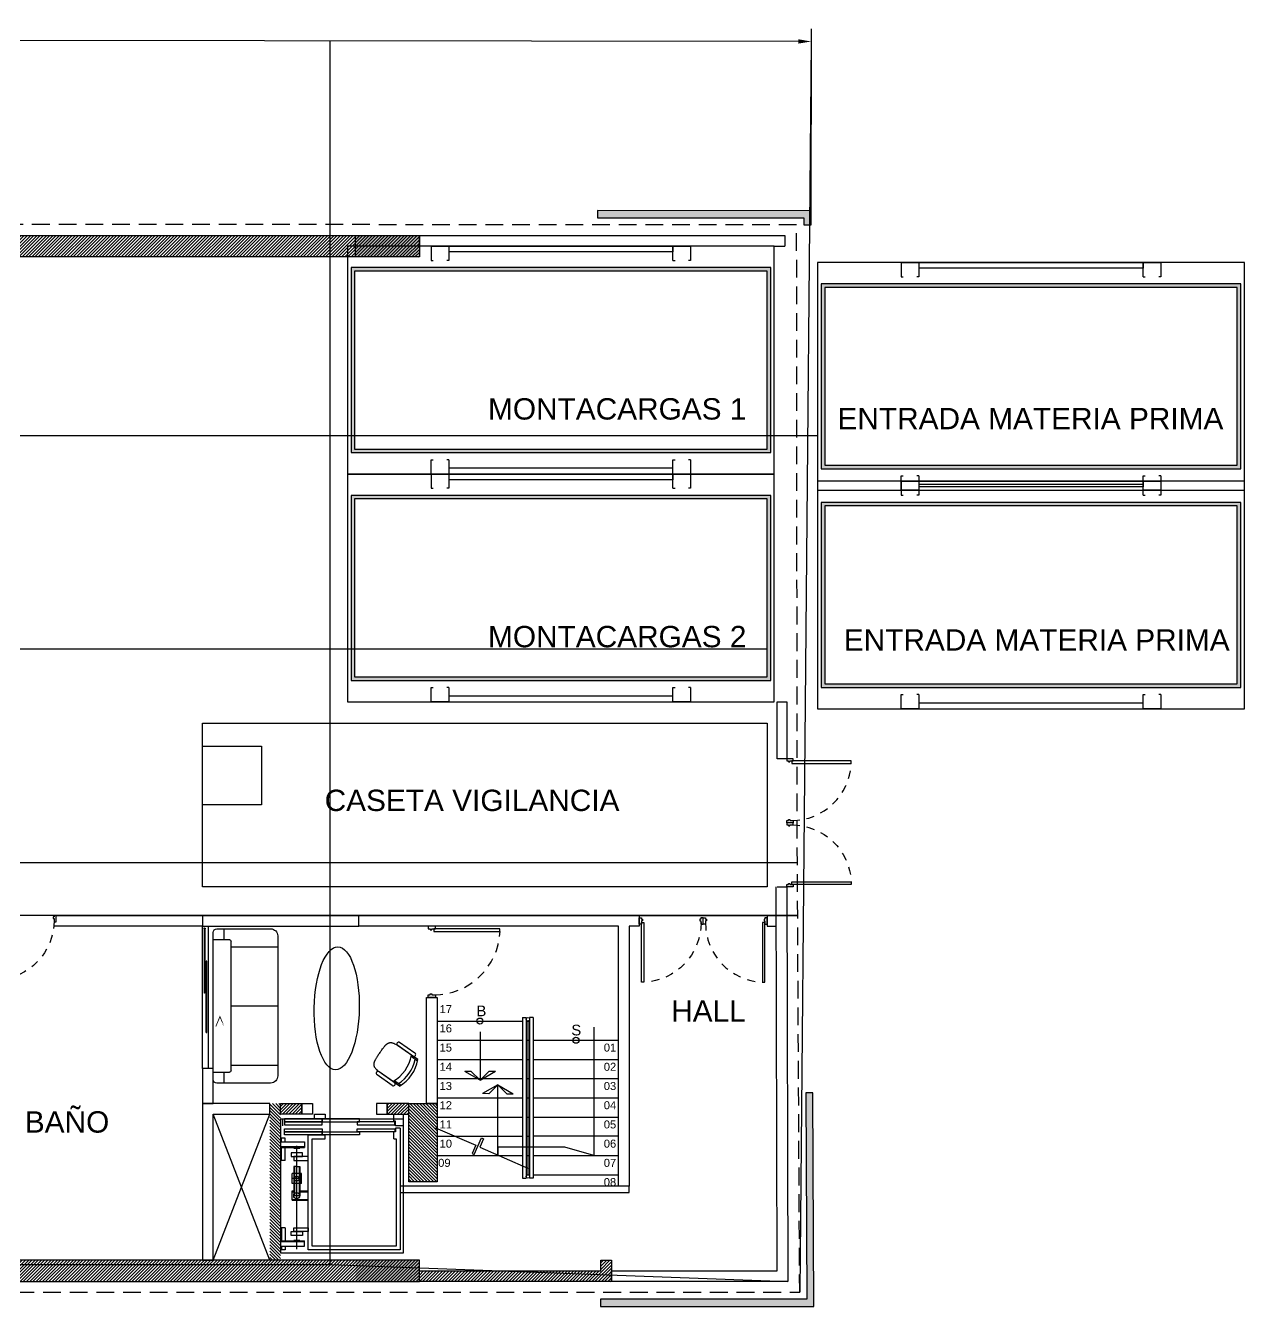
# Model space of a CAD drawing. Header units: millimetres. Extents: x -184 to 3387, y -15 to 1316.
# Drawn here: x 27.69 to 44.83, y 138.3 to 156.3 of the extents above; entities that cross this region are included whole.
import ezdxf

# ---------------------------------------------------------------- set-up
doc = ezdxf.new("R2010")
doc.units = ezdxf.units.MM
doc.linetypes.add('XR LINDERO N$0$A-100a LALA IRAPUATO nave equipo$0$HIDDEN', pattern=[0.375, 0.25, -0.125])
doc.linetypes.add('XR SOTANO 2$0$XR PLANTA TIPO DE OFICINAS$0$HIDDEN2', pattern=[0.1875, 0.125, -0.0625])
for name, color, linetype in [('00_ARQ', 8, 'Continuous'), ('ARC_NUEVO', 8, 'Continuous'), ('ARQ_MOBILIARIO', 8, 'Continuous'), ('Charola', 3, 'Continuous')]:
    doc.layers.add(name, color=color, linetype=linetype)
doc.styles.add('XR SOTANO 2$0$Standard', font='arial.ttf')
doc.styles.add('XR SOTANO 2$0$XR PLANTA TIPO DE OFICINAS$0$TEXTO-ALB-100', font='arial.ttf', dxfattribs={"height": 0.15})
doc.dimstyles.get("Standard").update_dxf_attribs({"dimtxt": 0.18, "dimasz": 0.18, "dimexe": 0.18, "dimexo": 0.0625, "dimgap": 0.09, "dimtad": 0, "dimtih": 1, "dimtoh": 1, "dimdec": 4, "dimzin": 0, "dimdsep": 46, "dimtxsty": 'Standard', "dimcen": 0.09, "dimadec": 0, "dimazin": 0, "dimtfac": 1, "dimtdec": 4, "dimtofl": 0, "dimtmove": 0, "dimatfit": 3, "dimfxl": 1, "dimtolj": 1, "dimtzin": 0, "dimarcsym": 0})
picture_1 = doc.add_image_def('image1.jpg', size_in_pixel=(360, 360))
pattern_1 = [(45, (7.8421, 153.538074), (-0.02245064, 0.02245064), [])]
pattern_2 = [(315, (270.687047, 51.371213), (-0.0224506403, -0.0224506403), [])]

# ---------------------------------------------------------------- blocks, each defined once
blk = doc.blocks.new('XR SOTANO 2$0$A$C67844AE1')
at = {"layer": '00_ARQ'}
h = blk.add_hatch(color=256, dxfattribs=at)
h.paths.add_polyline_path([(0.1, 0.35), (5.9, 0.35), (5.9, 2.85), (0.1, 2.85)], flags=16)
h.paths.add_polyline_path([(0.05, 0.3), (5.95, 0.3), (5.95, 2.9), (0.05, 2.9)])
for p, q in [((1.175, 3.2), (1.425, 3.2)), ((1.175, 3.2), (1.175, 3)), ((1.425, 3.2), (1.425, 3)), ((1.425, 3.2), (4.575, 3.2)), ((4.575, 3.12), (1.425, 3.12)), ((4.575, 3), (4.575, 3.2)), ((4.575, 3.2), (4.825, 3.2)), ((4.575, 3.2), (4.575, 3.12)), ((4.825, 3.2), (4.825, 3)), ((1.175, 3), (1.205, 3)), ((1.425, 3), (1.395, 3)), ((4.575, 3), (4.605, 3)), ((4.825, 3), (4.795, 3)), ((1.175, 0), (1.175, 0.2)), ((1.175, 0.2), (1.205, 0.2)), ((1.425, 0.2), (1.395, 0.2)), ((1.425, 0.2), (1.425, 0)), ((4.575, 0), (4.575, 0.2)), ((4.575, 0.2), (4.605, 0.2)), ((4.825, 0.2), (4.795, 0.2)), ((4.825, 0.2), (4.825, 0)), ((1.425, 0), (1.175, 0)), ((4.575, 0.08), (1.425, 0.08)), ((1.425, 0), (4.575, 0)), ((4.575, 0), (4.575, 0.08)), ((4.825, 0), (4.575, 0))]:
    blk.add_line(p, q, dxfattribs=at)
for points in [[(0, 3.2), (0, 0), (6, 0), (6, 3.2)], [(0.05, 0.3), (5.95, 0.3), (5.95, 2.9), (0.05, 2.9)], [(0.1, 0.35), (5.9, 0.35), (5.9, 2.85), (0.1, 2.85)]]:
    blk.add_lwpolyline(points, close=True, dxfattribs=at)
blk = doc.blocks.new('XR SOTANO 2$0$XR PLANTA TIPO DE OFICINAS$0$Puerta1.00')
at = {"linetype": 'Continuous'}
for points in [[(405.365, 465.953), (405.365, 466.883), (405.325, 466.883), (405.325, 465.953)], [(405.325, 465.876), (405.325, 465.901), (405.34, 465.901), (405.34, 465.926), (405.325, 465.926), (405.325, 465.976), (405.29, 465.976), (405.29, 465.876)], [(406.255, 465.876), (406.255, 465.901), (406.24, 465.901), (406.24, 465.926), (406.255, 465.926), (406.255, 465.976), (406.29, 465.976), (406.29, 465.876)]]:
    blk.add_lwpolyline(points, close=True, dxfattribs=at)
at = {"linetype": 'XR SOTANO 2$0$XR PLANTA TIPO DE OFICINAS$0$HIDDEN2'}
blk.add_arc((405.324, 465.953), 0.932, 0.0383, 87.4436, dxfattribs=at)
blk = doc.blocks.new('XR SOTANO 2$0$A$C15B57C5E')
for points in [[(2.569, -0.025), (2.569, -0.019), (2.558, -0.019), (2.562, -0.025), (2.568, -0.025)], [(2.569, -0.031), (2.569, -0.038), (2.558, -0.038), (2.562, -0.032), (2.568, -0.032)]]:
    blk.add_hatch(color=256).paths.add_polyline_path(points)
for p, q in [((1.102, -0.052), (2.106, -0.052)), ((1.102, -0.054), (2.106, -0.054)), ((1.102, -0.056), (2.106, -0.056)), ((1.102, -0.057), (2.106, -0.057)), ((1.102, -0.059), (2.106, -0.059)), ((2.114, -0.027, 0), (1.655, -0.027, 0)), ((2.114, -0.028, 0), (1.655, -0.028, 0)), ((2.114, -0.029, 0), (1.655, -0.029, 0)), ((2.114, -0.03, 0), (1.655, -0.03, 0)), ((2.114, -0.031, 0), (1.655, -0.032, 0)), ((2.114, -0.029, 0), (2.132, -0.029, 0)), ((2.119, -0.027, 0), (2.569, -0.026, 0)), ((2.119, -0.028, 0), (2.569, -0.028, 0)), ((2.119, -0.029, 0), (2.569, -0.029, 0)), ((2.119, -0.03, 0), (2.569, -0.03, 0)), ((2.119, -0.031, 0), (2.569, -0.031, 0))]:
    blk.add_line(p, q)
for points in [[(0.596, -0.077), (0.596, 0), (2.596, 0), (2.596, -0.077), (0.596, -0.077)], [(2.569, -0.025), (2.569, -0.019), (2.558, -0.019), (2.562, -0.025), (2.568, -0.025), (2.569, -0.025)], [(2.569, -0.031), (2.569, -0.038), (2.558, -0.038), (2.562, -0.032), (2.568, -0.032), (2.569, -0.031)]]:
    blk.add_lwpolyline(points)
at = {"const_width": 0.000375}
for points in [[(1.102, -0.049), (2.106, -0.049), (2.106, -0.043), (1.102, -0.043)], [(1.102, -0.077), (2.106, -0.077), (2.106, -0.062), (1.102, -0.062)], [(1.102, -0.062), (2.106, -0.062), (2.106, -0.068), (1.102, -0.068)], [(1.655, -0.007), (2.553, -0.007), (2.553, -0.022), (1.655, -0.022)], [(1.655, -0.022), (2.553, -0.022), (2.553, -0.016), (1.655, -0.016)], [(1.655, -0.035), (2.553, -0.035), (2.553, -0.041), (1.655, -0.041)]]:
    blk.add_lwpolyline(points, close=True, dxfattribs=at)
for points in [[(2.105, -0.06), (2.106, -0.06), (2.106, -0.052), (2.105, -0.051), (1.102, -0.051), (1.102, -0.052), (1.102, -0.06), (1.102, -0.06)], [(1.656, -0.033), (1.655, -0.032), (1.655, -0.026), (1.656, -0.026), (2.114, -0.025), (2.114, -0.026), (2.114, -0.032), (2.114, -0.033)], [(2.568, -0.025), (2.569, -0.026), (2.569, -0.032), (2.568, -0.032), (2.119, -0.033), (2.119, -0.032), (2.119, -0.026), (2.119, -0.025)]]:
    blk.add_lwpolyline(points, close=True)
blk.add_lwpolyline([(2.558, -0.015), (2.558, -0.019), (2.593, -0.019), (2.593, -0.038), (2.558, -0.038), (2.558, -0.042), (2.596, -0.042), (2.596, -0.015), (2.558, -0.015), (2.558, -0.019)], dxfattribs=at)
at = {"linetype": 'Continuous'}
for points, const_width in [([(1.32, -0.244), (0.99, -0.244)], 0.000187), ([(1.188, -0.302), (1.327, -0.244), (1.188, -0.186), (1.188, -0.186), (1.324, -0.244), (1.324, -0.244), (1.188, -0.302), (1.188, -0.302)], 0.0112)]:
    blk.add_lwpolyline(points, dxfattribs=dict(at, const_width=const_width))
blk = doc.blocks.new('A$C15AD577B')
for p, q in [((0.25, 0.25), (0.25, 0.9)), ((1.075, 0.25), (1.075, 0.9)), ((1.9, 0.25), (1.9, 0.9)), ((0.15, 0), (0.15, 0.225)), ((0.175, 0.25), (1.975, 0.25)), ((2, 0), (2, 0.225)), ((0, 0.15), (0.15, 0.15)), ((2, 0.15), (2.15, 0.15))]:
    blk.add_line(p, q)
blk.add_lwpolyline([(0.05, 0), (2.1, 0, 0.414214), (2.15, 0.05), (2.15, 0.8, 0.414214), (2.05, 0.9), (0.1, 0.9, 0.414214), (0, 0.8), (0, 0.05, 0.414214)], format="xyb", close=True)
for centre, start, end in [((0.175, 0.225), 90, 180), ((1.975, 0.225), 0, 90)]:
    blk.add_arc(centre, 0.025, start, end)
blk = doc.blocks.new('A$C369842D8')
for p, q in [((0, 0.405), (0, 0.145)), ((0.05, 0.491), (0.05, 0.381)), ((0.05, 0.405), (0.05, 0.145)), ((0.05, 0.38), (0.05, 0.13)), ((0.07, 0.5), (0.07, 0.39)), ((0.48, 0.5), (0.48, 0.39)), ((0.5, 0.491), (0.5, 0.381)), ((0.5, 0.405), (0.5, 0.145)), ((0.5, 0.38), (0.5, 0.13)), ((0.55, 0.405), (0.55, 0.145))]:
    blk.add_line(p, q)
for points in [[(0.275, 0), (0.262, 0), (0.249, 0), (0.236, 0.001), (0.224, 0.001), (0.212, 0.001), (0.201, 0.002), (0.19, 0.003), (0.181, 0.003), (0.172, 0.004), (0.164, 0.005), (0.157, 0.005), (0.15, 0.006), (0.145, 0.007), (0.139, 0.008), (0.134, 0.009), (0.13, 0.009), (0.126, 0.01), (0.122, 0.011), (0.118, 0.012), (0.114, 0.013), (0.111, 0.014), (0.108, 0.015), (0.105, 0.017), (0.102, 0.018), (0.1, 0.019), (0.097, 0.021), (0.095, 0.022), (0.093, 0.024), (0.091, 0.025), (0.089, 0.027), (0.087, 0.028), (0.085, 0.03), (0.083, 0.032), (0.081, 0.034), (0.079, 0.036), (0.077, 0.039), (0.075, 0.041), (0.073, 0.044), (0.071, 0.048), (0.068, 0.051), (0.066, 0.056), (0.064, 0.061), (0.062, 0.067), (0.059, 0.075), (0.057, 0.085), (0.055, 0.097), (0.052, 0.112), (0.05, 0.13)], [(0.275, 0), (0.288, 0), (0.301, 0), (0.314, 0.001), (0.326, 0.001), (0.338, 0.001), (0.349, 0.002), (0.36, 0.003), (0.369, 0.003), (0.378, 0.004), (0.386, 0.005), (0.393, 0.005), (0.4, 0.006), (0.405, 0.007), (0.411, 0.008), (0.416, 0.009), (0.42, 0.009), (0.424, 0.01), (0.428, 0.011), (0.432, 0.012), (0.436, 0.013), (0.439, 0.014), (0.442, 0.015), (0.445, 0.017), (0.448, 0.018), (0.45, 0.019), (0.453, 0.021), (0.455, 0.022), (0.457, 0.024), (0.459, 0.025), (0.461, 0.027), (0.463, 0.028), (0.465, 0.03), (0.467, 0.032), (0.469, 0.034), (0.471, 0.036), (0.473, 0.039), (0.475, 0.041), (0.477, 0.044), (0.479, 0.048), (0.482, 0.051), (0.484, 0.056), (0.486, 0.061), (0.488, 0.067), (0.491, 0.075), (0.493, 0.085), (0.495, 0.097), (0.498, 0.112), (0.5, 0.13)]]:
    blk.add_lwpolyline(points)
for centre, radius, start, end in [((0.275, 0), 0.54, 65.3885, 114.6115), ((0.025, 0.405), 0.025, 0, 180), ((0.275, -0.11), 0.54, 65.3885, 114.6115), ((0.275, -0.04), 0.54, 67.7008, 112.2992), ((0.525, 0.405), 0.025, 0, 180), ((0.025, 0.145), 0.025, 180, 0), ((0.525, 0.145), 0.025, 180, 0)]:
    blk.add_arc(centre, radius, start, end)
blk = doc.blocks.new('*D303')
at = {"layer": 'Charola', "color": 0, "lineweight": -2, "ltscale": 0.3, "transparency": 16777216}
for p, q in [((7.842, 153.601), (7.846, 156.296)), ((38.736, 153.558), (38.74, 156.253)), ((8.026, 156.116), (22.678, 156.096)), ((38.559, 156.074), (23.908, 156.094))]:
    blk.add_line(p, q, dxfattribs=at)
at = {"layer": 'Charola', "color": 0, "ltscale": 0.3, "transparency": 16777216}
for points in [[(8.026, 156.146), (8.026, 156.086), (7.846, 156.116)], [(38.559, 156.104), (38.559, 156.044), (38.739, 156.073)]]:
    blk.add_solid(points, dxfattribs=at)
at = {"layer": 'Defpoints', "color": 0, "ltscale": 0.3}
for p in [(38.739, 156.073), (7.842, 153.538, -0.724), (38.736, 153.495, -0.724)]:
    blk.add_point(p, dxfattribs=at)
at = {"layer": 'Charola', "color": 0, "ltscale": 0.3, "transparency": 16777216, "insert": (23.293, 156.095), "char_height": 0.18, "attachment_point": 5}
blk.add_mtext('\\A1;30.8938', dxfattribs=at)

msp = doc.modelspace()

# ---------------------------------------------------------------- hatches: boundary and pattern name
at = {"layer": '00_ARQ'}
for points in [[(35.73289, 153.59697), (38.6329, 153.59504), (38.63587, 153.4953), (38.73587, 153.49523), (38.73279, 153.69497), (35.73279, 153.69697)], [(38.66099, 141.29809), (38.67649, 138.39809), (35.77645, 138.39854), (35.77698, 138.29854), (38.77703, 138.29807), (38.76099, 141.29808)]]:
    msp.add_hatch(color=256, dxfattribs=at).paths.add_polyline_path(points)
h = msp.add_hatch(dxfattribs=at)
h.set_pattern_fill('ANSI31', color=8, scale=0.01)
h.set_pattern_definition(pattern_1)
h.paths.add_polyline_path([(12.61872, 153.34511), (33.22872, 153.34511), (33.22872, 153.04511), (12.61872, 153.04511)])
at = {"layer": '00_ARQ', "linetype": 'ByBlock'}
h = msp.add_hatch(color=256, dxfattribs=at)
h.dxf.hatch_style = 1
h.paths.add_polyline_path([(33.22872, 153.04511), (32.33247, 153.04511), (32.33247, 153.34511), (33.22872, 153.34511)])
at = {"layer": '00_ARQ', "ltscale": 2}
h = msp.add_hatch(dxfattribs=at)
h.set_pattern_fill('LINE', color=8, scale=0.01, angle=45, style=0)
h.set_pattern_definition(pattern_2)
h.paths.add_polyline_path([(31.27756, 138.94811), (31.27756, 141.14811), (31.12756, 141.14811), (31.12756, 138.94811)])
h = msp.add_hatch(dxfattribs=at)
h.set_pattern_fill('LINE', color=8, scale=0.01, angle=45, style=0)
h.paths.add_polyline_path([(31.57858, 140.99811), (31.27756, 140.99811), (31.27756, 141.14811), (31.57858, 141.14811)])
h = msp.add_hatch(dxfattribs=at)
h.set_pattern_fill('LINE', color=8, scale=0.01, angle=45, style=0)
h.paths.add_polyline_path([(32.77858, 140.99811), (33.0796, 140.99811), (33.0796, 141.14811), (32.77858, 141.14811)])
h = msp.add_hatch(dxfattribs=at)
h.set_pattern_fill('LINE', color=8, scale=0.01, angle=45, style=0)
h.set_pattern_definition(pattern_2)
h.paths.add_polyline_path([(33.0796, 140.04811), (33.0796, 141.14811), (33.47958, 141.14811), (33.47958, 140.04811)])
at = {"layer": '00_ARQ'}
h = msp.add_hatch(dxfattribs=at)
h.set_pattern_fill('ANSI31', color=8, scale=0.01)
h.set_pattern_definition(pattern_1)
h.paths.add_polyline_path([(33.22872, 138.94811), (12.61872, 138.94811), (12.61872, 138.64811), (33.22872, 138.64811)])
at = {"layer": '00_ARQ', "linetype": 'ByBlock'}
h = msp.add_hatch(color=256, dxfattribs=at)
h.dxf.hatch_style = 1
h.paths.add_polyline_path([(33.22872, 138.64811), (32.33247, 138.64811), (32.33247, 138.94811), (33.22872, 138.94811)])
at = {"layer": '00_ARQ', "ltscale": 2}
h = msp.add_hatch(dxfattribs=at)
h.set_pattern_fill('LINE', color=8, scale=0.01, angle=45, style=0)
h.set_pattern_definition(pattern_1)
h.paths.add_polyline_path([(33.22872, 138.79811), (35.77873, 138.79811), (35.77873, 138.94811), (35.92873, 138.94811), (35.92873, 138.64811), (33.22872, 138.64811)])

# ---------------------------------------------------------------- linework, layer by layer
for p, q in [((31.31184, 140.8368, -0.724), (31.31184, 140.93359, -0.724)), ((32.89263, 140.75077, -0.724), (32.87113, 140.75077, -0.724)), ((32.87113, 140.65399, -0.724), (32.87113, 140.75077, -0.724)), ((32.95716, 140.80454, -0.724), (32.89263, 140.80454, -0.724)), ((32.89263, 140.80454, -0.724), (32.89263, 140.75077, -0.724)), ((31.3441, 140.66188, -0.724), (31.27958, 140.66188, -0.724)), ((31.27958, 140.60811, -0.724), (31.61295, 140.60811, -0.724)), ((31.29034, 140.60811, -0.724), (31.29034, 140.66188, -0.724)), ((31.3441, 140.60811, -0.724), (31.3441, 140.66188, -0.724)), ((31.61295, 140.60811, -0.724), (31.61295, 140.53283, -0.724)), ((31.90329, 140.65399, -0.724), (31.90329, 140.70776, -0.724)), ((31.27958, 140.54359, -0.724), (31.61295, 140.54359, -0.724)), ((31.27958, 140.53283, -0.724), (31.61295, 140.53283, -0.724)), ((31.29034, 140.35002, -0.724), (31.29034, 140.53283, -0.724)), ((31.3441, 140.35002, -0.724), (31.3441, 140.53283, -0.724)), ((31.46292, 140.52208, -0.724), (31.54895, 140.52208, -0.724)), ((31.50593, 139.10072, -0.724), (31.50593, 140.55434, -0.724)), ((31.3441, 140.35002, -0.724), (31.27958, 140.35002, -0.724)), ((31.50593, 140.26399, -0.724), (31.46292, 140.26399, -0.724)), ((31.46292, 140.26399, -0.724), (31.46292, 139.85535, -0.724)), ((31.47367, 140.26399, -0.724), (31.47367, 139.85535, -0.724)), ((31.50593, 140.26399, -0.724), (31.54895, 140.26399, -0.724)), ((31.53819, 140.26399, -0.724), (31.53819, 139.85535, -0.724)), ((31.54895, 140.26399, -0.724), (31.54895, 139.85535, -0.724)), ((31.44141, 140.02364, -0.724), (31.44141, 140.16344, -0.724)), ((31.57045, 140.16344, -0.724), (31.44141, 140.16344, -0.724)), ((31.57045, 140.09354, -0.724), (31.44141, 140.09354, -0.724)), ((31.57045, 140.02364, -0.724), (31.57045, 140.16344, -0.724)), ((31.57045, 140.02364, -0.724), (31.44141, 140.02364, -0.724)), ((31.44141, 139.91987, -0.724), (31.46292, 139.91987, -0.724)), ((31.44141, 139.79083, -0.724), (31.44141, 139.91987, -0.724)), ((31.44141, 139.90912, -0.724), (31.46292, 139.90912, -0.724)), ((31.46292, 139.85535, -0.724), (31.54895, 139.85535, -0.724)), ((31.54895, 139.91987, -0.724), (31.66671, 139.91987, -0.724)), ((31.54895, 139.90912, -0.724), (31.66671, 139.90912, -0.724)), ((31.44141, 139.80158, -0.724), (31.66671, 139.80158, -0.724)), ((31.44141, 139.79083, -0.724), (31.66671, 139.79083, -0.724)), ((31.3441, 139.40298, -0.724), (31.27958, 139.40298, -0.724)), ((31.29034, 139.40298, -0.724), (31.29034, 139.22017, -0.724)), ((31.3441, 139.40298, -0.724), (31.3441, 139.22017, -0.724)), ((31.27958, 139.22017, -0.724), (31.61295, 139.22017, -0.724)), ((31.27958, 139.20941, -0.724), (31.61295, 139.20941, -0.724)), ((31.27958, 139.14489, -0.724), (31.61295, 139.14489, -0.724)), ((31.29034, 139.14489, -0.724), (31.29034, 139.09112, -0.724)), ((31.3441, 139.14489, -0.724), (31.3441, 139.09112, -0.724)), ((31.46292, 139.23092, -0.724), (31.54895, 139.23092, -0.724)), ((31.61295, 139.14489, -0.724), (31.61295, 139.22017, -0.724)), ((31.3441, 139.09112, -0.724), (31.27958, 139.09112, -0.724))]:
    msp.add_line(p, q)
at = {"elevation": -0.724}
for points in [[(33.00017, 139.04811), (31.27958, 139.04811), (31.27958, 140.93359), (33.00017, 140.93359)], [(31.86028, 140.93359), (31.33335, 140.93359), (31.33335, 140.89057), (31.86028, 140.89057)], [(31.90329, 140.93359), (31.75274, 140.93359), (31.75274, 140.99811), (31.90329, 140.99811)], [(32.38721, 140.93359), (31.86028, 140.93359), (31.86028, 140.89057), (32.38721, 140.89057)], [(31.86028, 140.89057), (31.33335, 140.89057), (31.33335, 140.84756), (31.86028, 140.84756)], [(31.86028, 140.75077), (31.33335, 140.75077), (31.33335, 140.79379), (31.86028, 140.79379)], [(31.86028, 140.70776), (31.33335, 140.70776), (31.33335, 140.75077), (31.86028, 140.75077)], [(32.38721, 140.70776), (31.86028, 140.70776), (31.86028, 140.75077), (32.38721, 140.75077)], [(32.88188, 140.89057), (32.35495, 140.89057), (32.35495, 140.84756), (32.88188, 140.84756)], [(32.88188, 140.75077), (32.35495, 140.75077), (32.35495, 140.79379), (32.88188, 140.79379)], [(31.58659, 140.45756), (31.42528, 140.45756), (31.42528, 140.40379), (31.58659, 140.40379)], [(31.66671, 140.40379), (31.46292, 140.40379), (31.46292, 140.35002), (31.66671, 140.35002)], [(31.58659, 139.29544), (31.42528, 139.29544), (31.42528, 139.34921), (31.58659, 139.34921)], [(31.66671, 139.34921), (31.46292, 139.34921), (31.46292, 139.40298), (31.66671, 139.40298)]]:
    msp.add_lwpolyline(points, close=True, dxfattribs=at)
for points in [[(32.89263, 140.8368), (32.89263, 140.90133), (32.87113, 140.90133), (32.87113, 140.99811), (33.00017, 140.99811), (33.00017, 140.8368), (32.89263, 140.8368)], [(32.95716, 140.80454), (32.95716, 140.70776), (32.95716, 139.09112), (31.66671, 139.09112), (31.66671, 140.70776), (31.90329, 140.70776)], [(32.87113, 140.65399), (32.90339, 140.65399), (32.90339, 139.14489), (31.72048, 139.14489), (31.72048, 140.65399), (31.90329, 140.65399)]]:
    msp.add_lwpolyline(points, dxfattribs=at)
for centre, radius in [((31.50593, 140.09354, -0.724), 0.03226), ((31.50593, 139.85535, -0.724), 0.04301)]:
    msp.add_circle(centre, radius)
at = {"layer": '00_ARQ', "ltscale": 0.3}
for p, q in [((38.2574, 144.19451, -0.724), (38.39381, 144.19436, -0.724)), ((30.18119, 143.79034, -0.724), (28.07963, 143.79034, -0.724)), ((30.1812, 143.64034, -0.724), (28.089, 143.64034, -0.724))]:
    msp.add_line(p, q, dxfattribs=at)
at = {"layer": '00_ARQ'}
for p, q in [((33.47959, 142.30809, -0.724), (34.67959, 142.30811, -0.724)), ((34.72958, 142.30811, -0.724), (34.77958, 142.30811, -0.724)), ((34.75456, 142.30816, -0.724), (34.75464, 140.14808, -0.724)), ((33.47959, 142.03811, -0.724), (34.6796, 142.03813, -0.724)), ((34.08262, 142.15662, -0.724), (34.08567, 141.47569, -0.724)), ((34.7296, 142.03813, -0.724), (34.7796, 142.03814, -0.724)), ((34.8296, 142.03813, -0.724), (36.02979, 142.03816, -0.724)), ((33.4796, 141.76811, -0.724), (34.67961, 141.76814, -0.724)), ((34.72961, 141.76813, -0.724), (34.77961, 141.76814, -0.724)), ((34.82961, 141.76814, -0.724), (36.02979, 141.76816, -0.724)), ((33.47961, 141.49811, -0.724), (34.67962, 141.49814, -0.724)), ((33.95959, 141.59885, -0.724), (33.86836, 141.59778, -0.724)), ((34.08567, 141.47569, -0.724), (33.86836, 141.59778, -0.724)), ((34.08567, 141.47569, -0.724), (33.95959, 141.59885, -0.724)), ((34.08567, 141.47569, -0.724), (34.30005, 141.60284, -0.724)), ((34.08567, 141.47569, -0.724), (34.20882, 141.60177, -0.724)), ((34.20882, 141.60177, -0.724), (34.30005, 141.60284, -0.724)), ((34.72961, 141.49814, -0.724), (34.77961, 141.49814, -0.724)), ((34.82961, 141.49814, -0.724), (36.0298, 141.49816, -0.724)), ((34.33374, 141.41037, -1.448), (34.11644, 141.28827, -1.448)), ((34.20766, 141.28721, -1.448), (34.11644, 141.28827, -1.448)), ((34.33374, 141.41037, -1.448), (34.20766, 141.28721, -1.448)), ((34.33374, 141.41037, -1.448), (34.4569, 141.2843, -1.448)), ((34.33374, 141.41037, -1.448), (34.54813, 141.28324, -1.448)), ((33.47961, 141.22811, -0.724), (34.67963, 141.22814, -0.724)), ((34.4569, 141.2843, -1.448), (34.54813, 141.28324, -1.448)), ((34.72962, 141.22814, -0.724), (34.77962, 141.22814, -0.724)), ((34.82962, 141.22814, -0.724), (36.02944, 141.22816, -0.724)), ((33.47962, 140.95811, -0.724), (34.67964, 140.95814, -0.724)), ((34.72962, 140.95814, -0.724), (34.77962, 140.95814, -0.724)), ((34.82963, 140.95814, -0.724), (36.02945, 140.95816, -0.724)), ((33.47963, 140.68811, -0.724), (34.67964, 140.68814, -0.724)), ((34.72963, 140.68814, -0.724), (34.77963, 140.68814, -0.724)), ((36.02946, 140.68816, -0.724), (34.82963, 140.68814, -0.724)), ((33.47963, 140.41811, -0.724), (34.67965, 140.41814, -0.724)), ((34.72964, 140.41808, -0.724), (34.77964, 140.41808, -0.724)), ((34.82964, 140.41808, -0.724), (36.02947, 140.41811, -0.724)), ((34.72964, 140.14808, -0.724), (34.77964, 140.14809, -0.724)), ((34.72965, 140.14808, -0.724), (34.77965, 140.14808, -0.724)), ((34.82965, 140.14814, -0.724), (36.02947, 140.14816, -0.724))]:
    msp.add_line(p, q, dxfattribs=at)
at = {"layer": '00_ARQ', "linetype": 'Continuous'}
for p, q in [((34.67958, 142.35814, -0.724), (34.67966, 140.09808, -0.724)), ((34.67958, 142.35814, -0.724), (34.72958, 142.35814, -0.724)), ((34.72958, 142.35814, -0.724), (34.72965, 140.09808, -0.724)), ((34.77958, 142.35814, -0.724), (34.77965, 140.09808, -0.724)), ((34.82958, 142.35813, -0.724), (34.77958, 142.35814, -0.724)), ((34.82958, 142.35813, -0.724), (34.82965, 140.09809, -0.724)), ((34.67965, 140.09808, -0.724), (34.72965, 140.09808, -0.724)), ((34.82965, 140.09809, -0.724), (34.77965, 140.09808, -0.724))]:
    msp.add_line(p, q, dxfattribs=at)
at = {"layer": '00_ARQ', "ltscale": 0.8}
for p, q in [((31.12756, 138.94811, -0.724), (30.33107, 140.99811, -0.724)), ((30.33107, 138.94811, -0.724), (31.12756, 140.99811, -0.724))]:
    msp.add_line(p, q, dxfattribs=at)
at = {"layer": '00_ARQ', "linetype": 'XR LINDERO N$0$A-100a LALA IRAPUATO nave equipo$0$HIDDEN', "elevation": -0.724}
msp.add_lwpolyline([(7.81125, 138.49811), (14.60705, 138.49956), (27.56401, 138.49981), (38.57595, 138.49811), (38.54184, 144.88186), (38.533, 153.49511), (27.14711, 153.50267), (17.87438, 153.5065), (10.38517, 153.50931), (7.8421, 153.53807), (7.81125, 138.49811)], dxfattribs=at)
at = {"layer": '00_ARQ', "elevation": -0.724}
for points in [[(35.73289, 153.59697), (38.6329, 153.59504), (38.63587, 153.4953), (38.73587, 153.49523), (38.73279, 153.69497), (35.73279, 153.69697)], [(12.61872, 153.34511), (33.22872, 153.34511), (33.22872, 153.04511), (12.61872, 153.04511)], [(30.1812, 143.64034), (30.1812, 143.64034), (32.37947, 143.64034), (32.37947, 143.79034), (30.18119, 143.79034), (30.1812, 143.64034)], [(30.33117, 141.14811), (30.33117, 141.14811), (30.33117, 141.64034), (30.18117, 141.64034), (30.18117, 141.1481), (30.33117, 141.14811)], [(38.66099, 141.29809), (38.67649, 138.39809), (35.77645, 138.39854), (35.77698, 138.29854), (38.77703, 138.29807), (38.76099, 141.29808)], [(33.22872, 138.94811), (12.61872, 138.94811), (12.61872, 138.64811), (33.22872, 138.64811)], [(33.22872, 138.79811), (35.77873, 138.79811), (35.77873, 138.94811), (35.92873, 138.94811), (35.92873, 138.64811), (33.22872, 138.64811)]]:
    msp.add_lwpolyline(points, close=True, dxfattribs=at)
at = {"layer": '00_ARQ', "linetype": 'ByBlock', "elevation": -0.724}
msp.add_lwpolyline([(33.22872, 153.04511), (32.33247, 153.04511), (32.33247, 153.34511), (33.22872, 153.34511)], close=True, dxfattribs=at)
at = {"layer": '00_ARQ', "ltscale": 2, "elevation": -0.724}
for points in [[(38.21803, 153.19511), (33.22872, 153.19511), (33.22872, 153.34511), (38.3676, 153.34511), (38.36803, 153.19554)], [(38.39381, 144.19465), (38.40969, 138.64811), (35.92873, 138.64811), (35.92873, 138.79811), (38.25926, 138.79811), (38.24381, 144.19465)], [(38.24539, 143.79034), (38.11942, 143.79034), (38.11942, 143.64033), (38.24582, 143.64033)]]:
    msp.add_lwpolyline(points, dxfattribs=at)
at = {"layer": '00_ARQ', "ltscale": 0.3}
for points, elevation in [([(38.39381, 145.99466), (38.2574, 145.99466), (38.2574, 146.79511), (38.39381, 146.79511)], -1.448), ([(30.18119, 146.49465), (38.12099, 146.49465), (38.12099, 144.19465), (30.18119, 144.19465)], -0.724), ([(36.17958, 139.98638), (32.95716, 139.98638), (32.95716, 139.89944), (36.17958, 139.89944)], -0.724)]:
    msp.add_lwpolyline(points, close=True, dxfattribs=dict(at, elevation=elevation))
at = {"layer": '00_ARQ', "ltscale": 2, "elevation": -0.724}
for points in [[(36.02958, 139.98638), (36.02958, 143.64033), (32.37947, 143.64033), (32.37947, 143.79034), (36.31942, 143.79034), (36.31942, 143.64033), (36.17958, 143.64033), (36.17958, 139.98638)], [(33.47958, 141.14811), (33.3296, 141.14811), (33.3296, 142.64033), (33.47958, 142.64033)], [(30.33107, 138.94811), (30.33107, 140.99811), (31.12756, 140.99811), (31.12757, 141.14811), (30.18119, 141.14811), (30.18119, 141.14811), (30.18119, 141.14811), (30.18119, 138.94811)], [(31.57858, 140.99811), (31.27756, 140.99811), (31.27756, 141.14811), (31.57858, 141.14811)], [(31.57858, 141.14811), (31.72858, 141.14811), (31.72858, 140.99811), (31.57858, 140.99811)], [(32.77858, 141.14811), (32.62858, 141.14811), (32.62858, 140.99811), (32.77858, 140.99811)], [(32.77858, 140.99811), (33.0796, 140.99811), (33.0796, 141.14811), (32.77858, 141.14811)], [(33.0796, 140.04811), (33.0796, 141.14811), (33.47958, 141.14811), (33.47958, 140.04811)]]:
    msp.add_lwpolyline(points, close=True, dxfattribs=at)
at = {"layer": '00_ARQ'}
for points, elevation in [([(35.68362, 142.22048), (35.68369, 140.41939), (35.27353, 140.53409), (34.33367, 140.53407), (34.33367, 140.41812), (34.33371, 141.41037)], -1.448), ([(35.77698, 138.29854), (38.77703, 138.29807), (38.76099, 141.29808)], -0.724), ([(33.45722, 140.80952), (34.02082, 140.56297), (33.96949, 140.44583), (33.99854, 140.43311), (34.04988, 140.55026), (34.10113, 140.66743), (34.13026, 140.65469), (34.07901, 140.53752), (34.76375, 140.23798)], -0.724)]:
    msp.add_lwpolyline(points, dxfattribs=dict(at, elevation=elevation))
for centre in [(34.07957, 142.3081, -0.724), (35.42967, 142.03815, -0.724)]:
    msp.add_circle(centre, 0.04233, dxfattribs=at)
at = {"layer": '00_ARQ', "linetype": 'Continuous'}
for centre in [(34.7547, 142.33316, -0.724), (34.75465, 140.12308, -0.724)]:
    msp.add_circle(centre, 0.025, dxfattribs=at)
at = {"layer": 'ARQ_MOBILIARIO', "ltscale": 0.3}
msp.add_ellipse((32.0669, 142.48744, -0.724), major_axis=(-0.01727, -0.8634), ratio=0.36721846, dxfattribs=at)
at = {"layer": 'Charola', "color": 6, "ltscale": 0.3}
for p, q in [((31.97662, 138.88561), (31.97662, 156.08277)), ((38.73945, 156.07339), (38.57595, 138.49811, -0.724)), ((38.21803, 153.19511, -0.724), (38.36803, 153.19554, -0.724)), ((7.8421, 150.53807, -0.724), (38.82806, 150.53807, -0.724)), ((7.8421, 147.53807, -0.724), (38.12099, 147.53807, -0.724)), ((7.8421, 144.53807, -0.724), (38.54368, 144.53807, -0.724)), ((38.54767, 143.79034, -0.724), (7.82211, 143.79034, -0.724)), ((28.12463, 143.79034, -0.724), (38.54767, 143.79034, -0.724)), ((25.97662, 138.88561), (31.97662, 138.88561)), ((31.97662, 138.88561), (38.40969, 138.64811, -0.724))]:
    msp.add_line(p, q, dxfattribs=at)

# ---------------------------------------------------------------- block references
at = {"layer": '00_ARQ'}
for p in [(32.21803, 149.99511, -0.724), (38.82806, 149.76722, -0.724), (32.21803, 146.79511, -0.724), (38.82806, 146.69659, -0.724)]:
    msp.add_blockref('XR SOTANO 2$0$A$C67844AE1', p, dxfattribs=at)
at = {"layer": '00_ARQ', "color": 4, "yscale": 0.8999999999985449, "zscale": 0.8999999999985449}
for p, xscale, rotation in [((-380.89445, 510.75582, -1.448), 0.8999999999985449, 270), ((-380.89445, -220.56651, -1.448), -0.8999999999985449, 270), ((-337.53654, 563.08096, -0.724), -0.8999999999985449, 180), ((-328.44174, 563.04859, -0.724), -0.8999999999985449, 180), ((402.88059, 563.04859, -0.724), 0.8999999999985449, 180)]:
    msp.add_blockref('XR SOTANO 2$0$XR PLANTA TIPO DE OFICINAS$0$Puerta1.00', p, dxfattribs=dict(at, xscale=xscale, rotation=rotation))
at = {"layer": '00_ARQ', "rotation": 89.99929302950532}
msp.add_blockref('XR SOTANO 2$0$A$C15B57C5E', (30.18117, 141.04384, -0.724), dxfattribs=at)
at = {"layer": '00_ARQ', "color": 4, "rotation": 270}
msp.add_blockref('XR SOTANO 2$0$XR PLANTA TIPO DE OFICINAS$0$Puerta1.00', (-432.52125, 548.93052, -0.724), dxfattribs=at)
at = {"layer": 'ARC_NUEVO', "ltscale": 0.01, "xscale": -1.00830868, "yscale": 1.00830868, "zscale": 1.00830868, "rotation": 270}
msp.add_blockref('A$C15AD577B', (30.33117, 141.43634, -0.724), dxfattribs=at)
at = {"layer": 'ARQ_MOBILIARIO', "ltscale": 0.01, "xscale": 1.00830868, "yscale": 1.00830868, "zscale": 1.00830868, "rotation": 235.021851721291}
msp.add_blockref('A$C369842D8', (32.83215, 142.0909, -0.724), dxfattribs=at)

# ---------------------------------------------------------------- texts
at = {"layer": '00_ARQ', "color": 0, "style": 'XR SOTANO 2$0$Standard'}
for s, p in [('MONTACARGAS 1', (34.19467, 150.76019, -0.724)), ('ENTRADA MATERIA PRIMA', (39.1074, 150.6246, -0.724)), ('MONTACARGAS 2', (34.19467, 147.56019, -0.724)), ('ENTRADA MATERIA PRIMA', (39.19597, 147.51364, -0.724)), ('CASETA VIGILANCIA', (31.89743, 145.25924, -0.724)), ('HALL', (36.76939, 142.29914, -0.724)), ('BAÑO', (27.68206, 140.74002, -0.724))]:
    msp.add_text(s, height=0.3, dxfattribs=at).set_placement(p)
at = {"layer": '00_ARQ', "char_height": 0.1125, "attachment_point": 1, "style": 'XR SOTANO 2$0$Standard'}
for s, insert in [('17', (33.51307, 142.53124, -0.724)), ('16', (33.51307, 142.26124, -0.724)), ('15', (33.51307, 141.9912, -0.724)), ('01', (35.82174, 141.99122, -0.724)), ('14', (33.51308, 141.72125, -0.724)), ('02', (35.82175, 141.72124, -0.724)), ('13', (33.51308, 141.45125, -0.724)), ('03', (35.82175, 141.45126, -0.724)), ('12', (33.5131, 141.18125, -0.724)), ('04', (35.82155, 141.18126, -0.724)), ('11', (33.5131, 140.91125, -0.724)), ('05', (35.82155, 140.91126, -0.724)), ('10', (33.51311, 140.64125, -0.724)), ('06', (35.82141, 140.64126, -0.724)), ('09', (33.49301, 140.37168, -0.724)), ('07', (35.82141, 140.37126, -0.724)), ('08', (35.82141, 140.10126, -0.724))]:
    msp.add_mtext_dynamic_manual_height_columns(s, width=0.214116, gutter_width=12.5, heights=[0], dxfattribs=dict(at, insert=insert))
at = {"layer": '00_ARQ', "char_height": 0.15, "width": 0.5883294, "attachment_point": 7, "rotation": 0.000713, "style": 'XR SOTANO 2$0$XR PLANTA TIPO DE OFICINAS$0$TEXTO-ALB-100'}
for s, insert in [('B', (34.0311, 142.37558, -0.724)), ('S', (35.36529, 142.10413, -0.724))]:
    msp.add_mtext(s, dxfattribs=dict(at, insert=insert))

# ---------------------------------------------------------------- dimensions: what is measured, and where the dimension line sits
at = {"layer": 'Charola', "color": 6, "ltscale": 0.3}
dim = msp.add_aligned_dim(p1=(7.8421, 153.53807, -0.724), p2=(38.73587, 153.49523, -0.724), distance=2.57817, dimstyle='Standard', dxfattribs=at)
dim.commit()
dim.dimension.update_dxf_attribs({"geometry": '*D303', "text_midpoint": (23.29256, 156.09482)})

# ---------------------------------------------------------------- pictures from other files: only their frames are drawn
image = msp.add_image(picture_1, insert=(30.1812, 145.34465, -0.724), size_in_units=(0.82696, 0.82696), dxfattribs=at)
image.dxf.flags = 7

doc.saveas('drawing.dxf')
